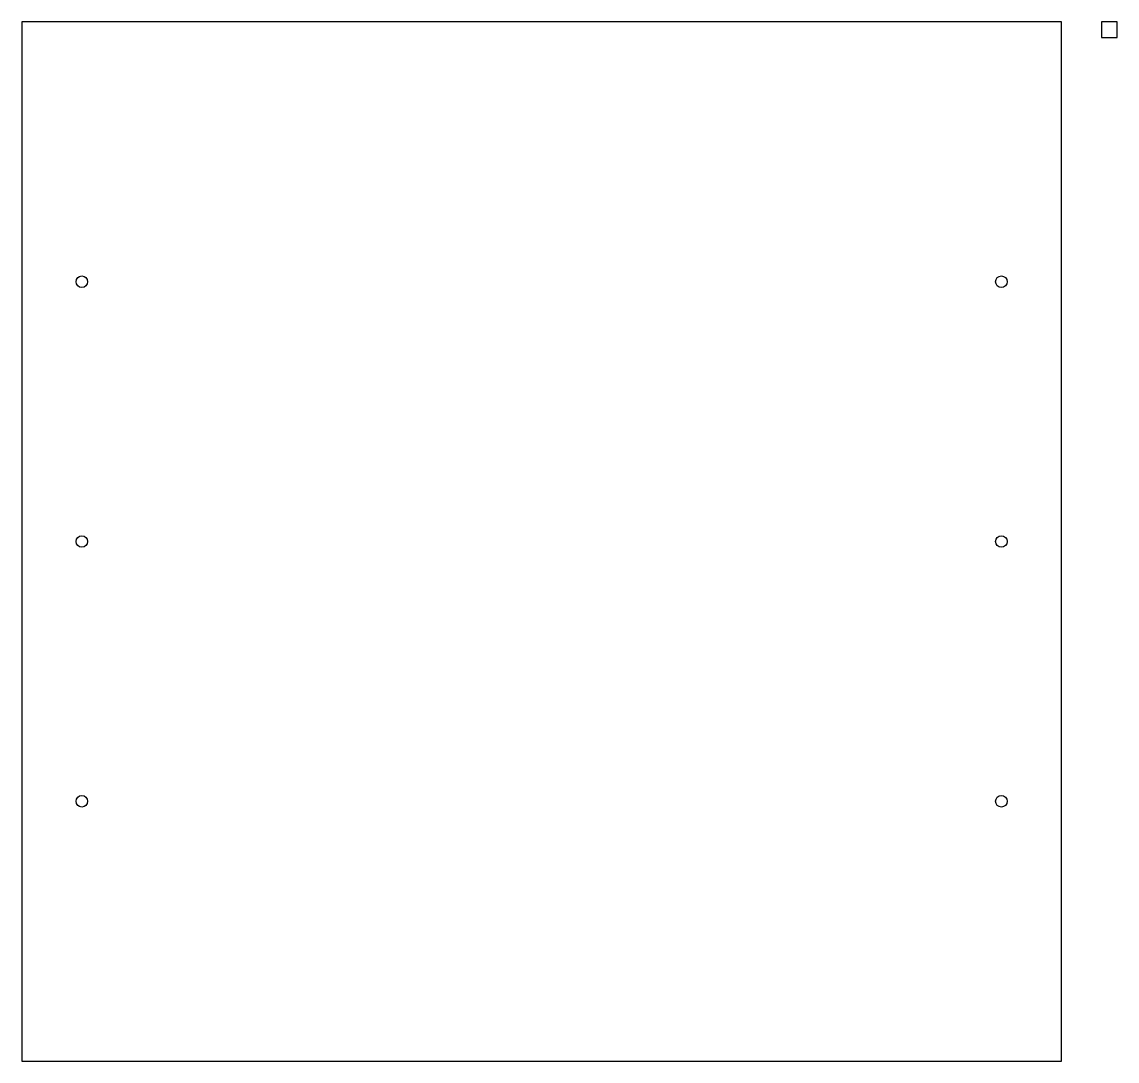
# Model space of a CAD drawing. Header units: millimetres. Extents: x -330 to 366, y -330 to 330.
import ezdxf

# ---------------------------------------------------------------- set-up
doc = ezdxf.new("R2010")
doc.units = ezdxf.units.MM
doc.layers.add('Sketch', color=7, linetype='CONTINUOUS')

msp = doc.modelspace()

# ---------------------------------------------------------------- linework, layer by layer
at = {"layer": 'Sketch'}
for p, q in [((-330.2, 330.2), (-330.2, -330.2)), ((330.2, 330.2), (-330.2, 330.2)), ((330.2, -330.2), (330.2, 330.2)), ((355.6, 330.2), (355.6, 320.2)), ((365.6, 330.2), (355.6, 330.2)), ((365.6, 320.2), (365.6, 330.2)), ((355.6, 320.2), (365.6, 320.2)), ((-330.2, -330.2), (330.2, -330.2))]:
    msp.add_line(p, q, dxfattribs=at)
for centre in [(-292.1, 165.1), (292.1, 165.1), (-292.1, 0), (292.1, 0), (-292.1, -165.1), (292.1, -165.1)]:
    msp.add_circle(centre, 3.68, dxfattribs=at)

doc.saveas('drawing.dxf')
